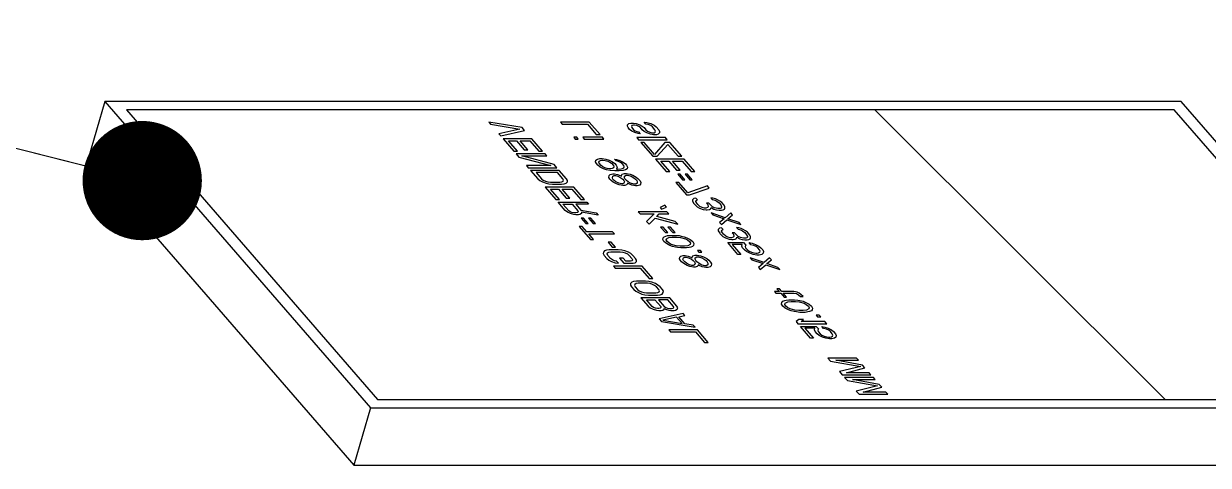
# Model space of a CAD drawing. Header units: millimetres. Extents: x -1 to 407, y -1 to 283.
# Drawn here: x 169.33 to 187.2, y 140.72 to 147.39 of the extents above; entities that cross this region are included whole.
import ezdxf

# ---------------------------------------------------------------- set-up
doc = ezdxf.new("R2010")
doc.units = ezdxf.units.MM
doc.header["$LTSCALE"] = 23.1
doc.layers.get('0').update_dxf_attribs({"linetype": 'CONTINUOUS'})
doc.layers.add('03___PRT_ALL_CURVES', color=7, linetype='CONTINUOUS')
doc.styles.get("Standard").update_dxf_attribs({"font": 'txt', "width": 0.6})
doc.dimstyles.get("Standard").update_dxf_attribs({"dimtxt": 2.5, "dimasz": 1.8, "dimexe": 0.05, "dimexo": 0.0625, "dimtad": 1, "dimzin": 0, "dimdsep": 46, "dimtxsty": 'Standard', "dimcen": 0.09, "dimadec": 0, "dimazin": 0, "dimtol": 1, "dimtp": 0.01, "dimtm": 0.01, "dimtfac": 1, "dimtofl": 0, "dimtmove": 0, "dimatfit": 3, "dimfxl": 1, "dimtolj": 1, "dimtzin": 0, "dimarcsym": 0})

msp = doc.modelspace()

# ---------------------------------------------------------------- linework, layer by layer
at = {"color": 7, "linetype": 'Continuous'}
for p, q in [((170.551, 146.213), (170.301, 145.347)), ((186.789, 146.213), (170.551, 146.213)), ((170.551, 146.213), (174.556, 141.588)), ((190.794, 141.588), (186.789, 146.213)), ((170.301, 145.347), (174.306, 140.722)), ((174.556, 141.588), (174.306, 140.722)), ((174.556, 141.588), (190.794, 141.588)), ((174.306, 140.722), (190.544, 140.722))]:
    msp.add_line(p, q, dxfattribs=at)
at = {"layer": '03___PRT_ALL_CURVES', "color": 4, "linetype": 'Continuous'}
for p, q in [((186.681, 146.088), (170.876, 146.088)), ((170.876, 146.088), (174.665, 141.713)), ((190.47, 141.713), (186.681, 146.088)), ((176.848, 145.817), (176.343, 145.9)), ((176.343, 145.9), (176.37, 145.869)), ((176.37, 145.869), (176.811, 145.796)), ((177.858, 145.9), (177.425, 145.9)), ((177.425, 145.9), (177.452, 145.869)), ((177.452, 145.869), (177.83, 145.869)), ((177.83, 145.869), (177.965, 145.713)), ((178.021, 145.713), (177.858, 145.9)), ((178.437, 145.859), (178.456, 145.879)), ((178.437, 145.838), (178.437, 145.859)), ((178.445, 145.817), (178.437, 145.838)), ((178.456, 145.879), (178.488, 145.885)), ((178.488, 145.885), (178.525, 145.885)), ((178.501, 145.848), (178.496, 145.833)), ((178.496, 145.833), (178.501, 145.817)), ((178.524, 145.853), (178.501, 145.848)), ((178.543, 145.853), (178.524, 145.853)), ((178.525, 145.885), (178.566, 145.879)), ((178.575, 145.848), (178.543, 145.853)), ((178.566, 145.879), (178.621, 145.859)), ((178.607, 145.833), (178.575, 145.848)), ((178.63, 145.817), (178.607, 145.833)), ((178.621, 145.859), (178.658, 145.838)), ((178.658, 145.838), (178.685, 145.817)), ((178.687, 145.9), (178.728, 145.895)), ((178.714, 145.869), (178.687, 145.9)), ((178.746, 145.864), (178.714, 145.869)), ((178.728, 145.895), (178.788, 145.879)), ((178.787, 145.848), (178.746, 145.864)), ((178.814, 145.827), (178.787, 145.848)), ((178.788, 145.879), (178.838, 145.853)), ((178.85, 145.786), (178.814, 145.827)), ((178.838, 145.853), (178.869, 145.827)), ((178.869, 145.827), (178.906, 145.786)), ((176.811, 145.796), (176.496, 145.723)), ((176.496, 145.723), (176.523, 145.692)), ((176.523, 145.692), (176.884, 145.775)), ((176.992, 145.65), (176.559, 145.65)), ((176.559, 145.65), (176.722, 145.463)), ((176.884, 145.775), (176.848, 145.817)), ((177.155, 145.463), (176.992, 145.65)), ((177.67, 145.671), (177.624, 145.671)), ((177.624, 145.671), (177.646, 145.645)), ((177.692, 145.645), (177.67, 145.671)), ((178.057, 145.671), (177.762, 145.671)), ((177.762, 145.671), (177.784, 145.645)), ((177.965, 145.713), (178.021, 145.713)), ((178.079, 145.645), (178.057, 145.671)), ((178.468, 145.791), (178.445, 145.817)), ((178.5, 145.765), (178.468, 145.791)), ((178.545, 145.744), (178.5, 145.765)), ((178.501, 145.817), (178.528, 145.786)), ((178.528, 145.786), (178.551, 145.77)), ((178.596, 145.728), (178.545, 145.744)), ((178.551, 145.77), (178.578, 145.76)), ((179.009, 145.666), (178.576, 145.666)), ((178.576, 145.666), (178.603, 145.635)), ((178.578, 145.76), (178.601, 145.754)), ((178.628, 145.723), (178.596, 145.728)), ((178.601, 145.754), (178.628, 145.723)), ((178.657, 145.786), (178.63, 145.817)), ((178.689, 145.76), (178.657, 145.786)), ((178.685, 145.817), (178.712, 145.786)), ((178.725, 145.739), (178.689, 145.76)), ((178.712, 145.786), (178.739, 145.765)), ((178.78, 145.718), (178.725, 145.739)), ((178.739, 145.765), (178.771, 145.749)), ((178.771, 145.749), (178.808, 145.739)), ((178.826, 145.708), (178.78, 145.718)), ((178.808, 145.739), (178.836, 145.739)), ((178.872, 145.708), (178.826, 145.708)), ((178.836, 145.739), (178.854, 145.749)), ((178.859, 145.765), (178.85, 145.786)), ((178.854, 145.749), (178.859, 145.765)), ((178.9, 145.718), (178.872, 145.708)), ((178.919, 145.739), (178.9, 145.718)), ((178.906, 145.786), (178.919, 145.76)), ((178.919, 145.76), (178.919, 145.739)), ((179.036, 145.635), (179.009, 145.666)), ((176.642, 145.619), (176.761, 145.619)), ((176.777, 145.463), (176.642, 145.619)), ((176.761, 145.619), (176.879, 145.484)), ((176.817, 145.619), (176.964, 145.619)), ((176.934, 145.484), (176.817, 145.619)), ((176.879, 145.484), (176.934, 145.484)), ((176.964, 145.619), (177.099, 145.463)), ((177.646, 145.645), (177.692, 145.645)), ((177.784, 145.645), (178.079, 145.645)), ((178.603, 145.635), (179.036, 145.635)), ((178.686, 145.593), (178.639, 145.593)), ((178.639, 145.593), (178.82, 145.385)), ((178.843, 145.411), (178.686, 145.593)), ((178.999, 145.593), (178.843, 145.411)), ((178.884, 145.385), (179.044, 145.562)), ((179.072, 145.593), (178.999, 145.593)), ((179.044, 145.562), (179.198, 145.385)), ((179.253, 145.385), (179.072, 145.593)), ((176.722, 145.463), (176.777, 145.463)), ((177.191, 145.421), (176.758, 145.421)), ((176.758, 145.421), (176.798, 145.374)), ((176.798, 145.374), (177.28, 145.244)), ((177.33, 145.26), (176.84, 145.39)), ((176.84, 145.39), (177.218, 145.39)), ((177.099, 145.463), (177.155, 145.463)), ((177.218, 145.39), (177.191, 145.421)), ((177.953, 145.301), (177.958, 145.327)), ((177.966, 145.275), (177.953, 145.301)), ((177.958, 145.327), (177.982, 145.343)), ((177.982, 145.343), (178.019, 145.353)), ((178.004, 145.296), (178.009, 145.312)), ((178.008, 145.28), (178.004, 145.296)), ((178.009, 145.312), (178.027, 145.322)), ((178.019, 145.353), (178.055, 145.353)), ((178.027, 145.322), (178.05, 145.327)), ((178.05, 145.327), (178.069, 145.327)), ((178.055, 145.353), (178.111, 145.343)), ((178.069, 145.327), (178.101, 145.322)), ((178.101, 145.322), (178.138, 145.312)), ((178.111, 145.343), (178.161, 145.327)), ((178.138, 145.312), (178.17, 145.296)), ((178.161, 145.327), (178.211, 145.301)), ((178.17, 145.296), (178.192, 145.28)), ((178.211, 145.301), (178.243, 145.275)), ((178.239, 145.343), (178.272, 145.338)), ((178.262, 145.317), (178.239, 145.343)), ((178.299, 145.306), (178.262, 145.317)), ((178.272, 145.338), (178.322, 145.322)), ((178.331, 145.291), (178.299, 145.306)), ((178.322, 145.322), (178.372, 145.296)), ((178.353, 145.275), (178.331, 145.291)), ((178.372, 145.296), (178.404, 145.27)), ((178.82, 145.385), (178.884, 145.385)), ((179.289, 145.343), (178.856, 145.343)), ((178.856, 145.343), (179.018, 145.155)), ((178.938, 145.312), (179.058, 145.312)), ((179.074, 145.155), (178.938, 145.312)), ((179.058, 145.312), (179.175, 145.176)), ((179.113, 145.312), (179.261, 145.312)), ((179.231, 145.176), (179.113, 145.312)), ((179.198, 145.385), (179.253, 145.385)), ((179.261, 145.312), (179.396, 145.155)), ((179.451, 145.155), (179.289, 145.343)), ((177.28, 145.244), (176.911, 145.244)), ((176.911, 145.244), (176.938, 145.213)), ((176.938, 145.213), (177.371, 145.213)), ((177.407, 145.171), (176.974, 145.171)), ((176.974, 145.171), (177.082, 145.046)), ((177.379, 145.14), (177.056, 145.14)), ((177.056, 145.14), (177.138, 145.046)), ((177.371, 145.213), (177.33, 145.26)), ((177.46, 145.046), (177.379, 145.14)), ((177.515, 145.046), (177.407, 145.171)), ((177.989, 145.249), (177.966, 145.275)), ((178.021, 145.223), (177.989, 145.249)), ((178.04, 145.244), (178.008, 145.28)), ((178.071, 145.197), (178.021, 145.223)), ((178.062, 145.228), (178.04, 145.244)), ((178.094, 145.213), (178.062, 145.228)), ((178.121, 145.181), (178.071, 145.197)), ((178.131, 145.202), (178.094, 145.213)), ((178.176, 145.171), (178.121, 145.181)), ((178.163, 145.197), (178.131, 145.202)), ((178.182, 145.197), (178.163, 145.197)), ((178.175, 145.109), (178.212, 145.119)), ((178.245, 145.166), (178.176, 145.171)), ((178.205, 145.202), (178.182, 145.197)), ((178.192, 145.28), (178.224, 145.244)), ((178.223, 145.213), (178.205, 145.202)), ((178.212, 145.119), (178.24, 145.119)), ((178.228, 145.228), (178.223, 145.213)), ((178.224, 145.244), (178.228, 145.228)), ((178.24, 145.119), (178.286, 145.109)), ((178.243, 145.275), (178.265, 145.249)), ((178.31, 145.166), (178.245, 145.166)), ((178.265, 145.249), (178.279, 145.223)), ((178.279, 145.223), (178.269, 145.192)), ((178.269, 145.192), (178.287, 145.192)), ((178.287, 145.192), (178.338, 145.197)), ((178.37, 145.171), (178.31, 145.166)), ((178.338, 145.197), (178.361, 145.202)), ((178.345, 145.093), (178.355, 145.114)), ((178.38, 145.244), (178.353, 145.275)), ((178.355, 145.114), (178.392, 145.124)), ((178.361, 145.202), (178.38, 145.213)), ((178.407, 145.181), (178.37, 145.171)), ((178.385, 145.228), (178.38, 145.244)), ((178.38, 145.213), (178.385, 145.228)), ((178.392, 145.124), (178.42, 145.124)), ((178.404, 145.27), (178.422, 145.249)), ((178.43, 145.197), (178.407, 145.181)), ((178.42, 145.124), (178.475, 145.114)), ((178.422, 145.249), (178.435, 145.223)), ((178.435, 145.223), (178.43, 145.197)), ((178.475, 145.114), (178.516, 145.098)), ((179.018, 145.155), (179.074, 145.155)), ((179.175, 145.176), (179.231, 145.176)), ((179.229, 145.114), (179.193, 145.114)), ((179.193, 145.114), (179.265, 145.03)), ((179.302, 145.03), (179.229, 145.114)), ((179.34, 145.114), (179.303, 145.114)), ((179.303, 145.114), (179.375, 145.03)), ((179.412, 145.03), (179.34, 145.114)), ((179.396, 145.155), (179.451, 145.155)), ((177.082, 145.046), (177.114, 145.02)), ((177.114, 145.02), (177.151, 144.999)), ((177.138, 145.046), (177.165, 145.025)), ((177.151, 144.999), (177.206, 144.978)), ((177.165, 145.025), (177.197, 145.01)), ((177.197, 145.01), (177.234, 144.999)), ((177.206, 144.978), (177.251, 144.968)), ((177.234, 144.999), (177.275, 144.994)), ((177.251, 144.968), (177.302, 144.963)), ((177.275, 144.994), (177.413, 144.994)), ((177.302, 144.963), (177.44, 144.963)), ((177.413, 144.994), (177.445, 144.999)), ((177.44, 144.963), (177.482, 144.968)), ((177.445, 144.999), (177.464, 145.01)), ((177.469, 145.025), (177.46, 145.046)), ((177.464, 145.01), (177.469, 145.025)), ((177.482, 144.968), (177.51, 144.978)), ((177.51, 144.978), (177.528, 144.999)), ((177.529, 145.02), (177.515, 145.046)), ((177.528, 144.999), (177.529, 145.02)), ((178.156, 145.067), (178.161, 145.093)), ((178.169, 145.041), (178.156, 145.067)), ((178.161, 145.093), (178.175, 145.109)), ((178.187, 145.02), (178.169, 145.041)), ((178.219, 144.994), (178.187, 145.02)), ((178.207, 145.062), (178.216, 145.083)), ((178.216, 145.041), (178.207, 145.062)), ((178.216, 145.083), (178.235, 145.093)), ((178.234, 145.02), (178.216, 145.041)), ((178.269, 144.968), (178.219, 144.994)), ((178.261, 144.999), (178.234, 145.02)), ((178.235, 145.093), (178.253, 145.093)), ((178.253, 145.093), (178.29, 145.083)), ((178.306, 144.978), (178.261, 144.999)), ((178.311, 144.952), (178.269, 144.968)), ((178.286, 145.109), (178.327, 145.093)), ((178.29, 145.083), (178.336, 145.062)), ((178.343, 144.968), (178.306, 144.978)), ((178.366, 144.942), (178.311, 144.952)), ((178.327, 145.093), (178.345, 145.083)), ((178.336, 145.062), (178.363, 145.041)), ((178.362, 144.968), (178.343, 144.968)), ((178.345, 145.083), (178.345, 145.093)), ((178.38, 144.978), (178.362, 144.968)), ((178.363, 145.041), (178.381, 145.02)), ((178.393, 144.942), (178.366, 144.942)), ((178.39, 144.999), (178.38, 144.978)), ((178.381, 145.02), (178.39, 144.999)), ((178.391, 145.083), (178.415, 145.098)), ((178.391, 145.062), (178.391, 145.083)), ((178.4, 145.041), (178.391, 145.062)), ((178.421, 144.952), (178.393, 144.942)), ((178.418, 145.02), (178.4, 145.041)), ((178.415, 145.098), (178.442, 145.098)), ((178.445, 144.999), (178.418, 145.02)), ((178.435, 144.968), (178.421, 144.952)), ((178.435, 144.978), (178.435, 144.968)), ((178.454, 144.968), (178.435, 144.978)), ((178.442, 145.098), (178.493, 145.083)), ((178.482, 144.978), (178.445, 144.999)), ((178.499, 144.947), (178.454, 144.968)), ((178.532, 144.963), (178.482, 144.978)), ((178.493, 145.083), (178.529, 145.062)), ((178.554, 144.937), (178.499, 144.947)), ((178.516, 145.098), (178.566, 145.072)), ((178.529, 145.062), (178.556, 145.041)), ((178.56, 144.963), (178.532, 144.963)), ((178.582, 144.937), (178.554, 144.937)), ((178.556, 145.041), (178.574, 145.02)), ((178.583, 144.978), (178.56, 144.963)), ((178.566, 145.072), (178.598, 145.046)), ((178.574, 145.02), (178.583, 144.999)), ((178.619, 144.947), (178.582, 144.937)), ((178.583, 144.999), (178.583, 144.978)), ((178.598, 145.046), (178.625, 145.015)), ((178.633, 144.963), (178.619, 144.947)), ((178.625, 145.015), (178.638, 144.989)), ((178.638, 144.989), (178.633, 144.963)), ((179.209, 144.989), (179.163, 144.989)), ((179.163, 144.989), (179.325, 144.801)), ((179.344, 144.833), (179.209, 144.989)), ((179.265, 145.03), (179.302, 145.03)), ((179.641, 144.937), (179.344, 144.833)), ((179.375, 145.03), (179.412, 145.03)), ((179.668, 144.905), (179.641, 144.937)), ((177.624, 144.921), (177.191, 144.921)), ((177.191, 144.921), (177.353, 144.734)), ((177.273, 144.89), (177.393, 144.89)), ((177.408, 144.734), (177.273, 144.89)), ((177.393, 144.89), (177.51, 144.754)), ((177.448, 144.89), (177.595, 144.89)), ((177.565, 144.754), (177.448, 144.89)), ((177.51, 144.754), (177.565, 144.754)), ((177.595, 144.89), (177.731, 144.734)), ((177.786, 144.734), (177.624, 144.921)), ((179.325, 144.801), (179.371, 144.801)), ((179.371, 144.801), (179.668, 144.905)), ((179.467, 144.754), (179.435, 144.749)), ((179.49, 144.728), (179.467, 144.754)), ((179.725, 144.754), (179.693, 144.76)), ((179.693, 144.76), (179.715, 144.734)), ((179.762, 144.744), (179.725, 144.754)), ((177.353, 144.734), (177.408, 144.734)), ((177.389, 144.692), (177.822, 144.692)), ((177.497, 144.567), (177.389, 144.692)), ((177.462, 144.661), (177.6, 144.661)), ((177.548, 144.562), (177.462, 144.661)), ((177.6, 144.661), (177.686, 144.562)), ((177.849, 144.661), (177.656, 144.661)), ((177.656, 144.661), (177.732, 144.572)), ((177.731, 144.734), (177.786, 144.734)), ((177.822, 144.692), (177.849, 144.661)), ((179.001, 144.645), (178.926, 144.614)), ((178.926, 144.614), (178.949, 144.588)), ((178.949, 144.588), (179.023, 144.619)), ((179.023, 144.619), (179.001, 144.645)), ((179.416, 144.728), (179.415, 144.708)), ((179.415, 144.708), (179.438, 144.671)), ((179.435, 144.749), (179.416, 144.728)), ((179.438, 144.671), (179.447, 144.661)), ((179.447, 144.661), (179.488, 144.624)), ((179.466, 144.702), (179.471, 144.718)), ((179.479, 144.676), (179.466, 144.702)), ((179.471, 144.718), (179.49, 144.728)), ((179.497, 144.655), (179.479, 144.676)), ((179.488, 144.624), (179.524, 144.603)), ((179.529, 144.629), (179.497, 144.655)), ((179.524, 144.603), (179.579, 144.583)), ((179.561, 144.614), (179.529, 144.629)), ((179.598, 144.603), (179.561, 144.614)), ((179.579, 144.583), (179.62, 144.577)), ((179.616, 144.603), (179.598, 144.603)), ((179.644, 144.614), (179.616, 144.603)), ((179.62, 144.577), (179.639, 144.577)), ((179.664, 144.676), (179.627, 144.676)), ((179.627, 144.676), (179.645, 144.655)), ((179.639, 144.577), (179.671, 144.583)), ((179.653, 144.624), (179.644, 144.614)), ((179.645, 144.655), (179.653, 144.624)), ((179.682, 144.655), (179.664, 144.676)), ((179.671, 144.583), (179.69, 144.593)), ((179.718, 144.624), (179.682, 144.655)), ((179.69, 144.593), (179.699, 144.614)), ((179.699, 144.614), (179.74, 144.588)), ((179.715, 144.734), (179.738, 144.728)), ((179.75, 144.609), (179.718, 144.624)), ((179.738, 144.728), (179.766, 144.718)), ((179.74, 144.588), (179.777, 144.577)), ((179.796, 144.598), (179.75, 144.609)), ((179.794, 144.728), (179.762, 144.744)), ((179.766, 144.718), (179.784, 144.708)), ((179.777, 144.577), (179.818, 144.572)), ((179.784, 144.708), (179.816, 144.681)), ((179.83, 144.708), (179.794, 144.728)), ((179.833, 144.598), (179.796, 144.598)), ((179.816, 144.681), (179.843, 144.65)), ((179.857, 144.687), (179.83, 144.708)), ((179.847, 144.603), (179.833, 144.598)), ((179.843, 144.65), (179.856, 144.624)), ((179.856, 144.614), (179.847, 144.603)), ((179.855, 144.572), (179.878, 144.577)), ((179.856, 144.624), (179.856, 144.614)), ((179.893, 144.645), (179.857, 144.687)), ((179.878, 144.577), (179.897, 144.588)), ((179.902, 144.624), (179.893, 144.645)), ((179.897, 144.588), (179.902, 144.603)), ((179.902, 144.603), (179.902, 144.624)), ((177.529, 144.541), (177.497, 144.567)), ((177.575, 144.52), (177.529, 144.541)), ((177.571, 144.546), (177.548, 144.562)), ((177.598, 144.536), (177.571, 144.546)), ((177.625, 144.504), (177.575, 144.52)), ((177.63, 144.53), (177.598, 144.536)), ((177.657, 144.499), (177.625, 144.504)), ((177.658, 144.53), (177.63, 144.53)), ((177.694, 144.499), (177.657, 144.499)), ((177.681, 144.536), (177.658, 144.53)), ((177.69, 144.546), (177.681, 144.536)), ((177.686, 144.562), (177.69, 144.546)), ((177.717, 144.504), (177.694, 144.499)), ((177.741, 144.52), (177.717, 144.504)), ((177.732, 144.572), (177.962, 144.53)), ((177.772, 144.452), (177.735, 144.452)), ((177.735, 144.452), (177.807, 144.369)), ((177.994, 144.494), (177.741, 144.541)), ((177.741, 144.541), (177.741, 144.52)), ((177.844, 144.369), (177.772, 144.452)), ((177.882, 144.452), (177.845, 144.452)), ((177.845, 144.452), (177.918, 144.369)), ((177.954, 144.369), (177.882, 144.452)), ((177.962, 144.53), (177.994, 144.494)), ((179.031, 144.546), (178.598, 144.546)), ((178.598, 144.546), (178.625, 144.515)), ((178.625, 144.515), (178.837, 144.515)), ((178.837, 144.515), (178.724, 144.4)), ((178.724, 144.4), (178.76, 144.359)), ((178.76, 144.359), (178.854, 144.452)), ((178.854, 144.452), (179.193, 144.359)), ((178.878, 144.478), (178.911, 144.515)), ((179.157, 144.4), (178.878, 144.478)), ((178.911, 144.515), (179.058, 144.515)), ((179.058, 144.515), (179.031, 144.546)), ((179.193, 144.359), (179.157, 144.4)), ((179.698, 144.53), (179.725, 144.499)), ((179.908, 144.458), (179.698, 144.53)), ((179.725, 144.499), (179.894, 144.442)), ((179.818, 144.572), (179.855, 144.572)), ((179.894, 144.442), (179.824, 144.385)), ((179.851, 144.353), (179.935, 144.426)), ((179.993, 144.53), (179.908, 144.458)), ((179.935, 144.426), (180.146, 144.353)), ((179.95, 144.442), (180.02, 144.499)), ((180.119, 144.385), (179.95, 144.442)), ((180.02, 144.499), (179.993, 144.53)), ((177.751, 144.327), (177.705, 144.327)), ((177.705, 144.327), (177.876, 144.129)), ((177.823, 144.244), (177.751, 144.327)), ((177.807, 144.369), (177.844, 144.369)), ((178.21, 144.244), (177.823, 144.244)), ((177.918, 144.369), (177.954, 144.369)), ((178.237, 144.213), (178.21, 144.244)), ((178.971, 144.317), (178.935, 144.317)), ((178.935, 144.317), (179.007, 144.234)), ((179.044, 144.234), (178.971, 144.317)), ((179.007, 144.234), (179.044, 144.234)), ((179.082, 144.317), (179.045, 144.317)), ((179.045, 144.317), (179.117, 144.234)), ((179.154, 144.234), (179.082, 144.317)), ((179.117, 144.234), (179.154, 144.234)), ((179.804, 144.28), (179.803, 144.26)), ((179.803, 144.26), (179.826, 144.223)), ((179.823, 144.301), (179.804, 144.28)), ((179.855, 144.306), (179.823, 144.301)), ((179.824, 144.385), (179.851, 144.353)), ((179.826, 144.223), (179.835, 144.213)), ((179.854, 144.254), (179.859, 144.27)), ((179.867, 144.228), (179.854, 144.254)), ((179.877, 144.28), (179.855, 144.306)), ((179.859, 144.27), (179.877, 144.28)), ((179.885, 144.208), (179.867, 144.228)), ((180.052, 144.228), (180.015, 144.228)), ((180.015, 144.228), (180.033, 144.208)), ((180.07, 144.208), (180.052, 144.228)), ((180.113, 144.306), (180.081, 144.312)), ((180.081, 144.312), (180.103, 144.286)), ((180.103, 144.286), (180.126, 144.28)), ((180.15, 144.296), (180.113, 144.306)), ((180.146, 144.353), (180.119, 144.385)), ((180.126, 144.28), (180.154, 144.27)), ((180.181, 144.28), (180.15, 144.296)), ((180.154, 144.27), (180.172, 144.26)), ((180.172, 144.26), (180.204, 144.234)), ((180.218, 144.26), (180.181, 144.28)), ((180.204, 144.234), (180.231, 144.202)), ((180.245, 144.239), (180.218, 144.26)), ((180.281, 144.197), (180.245, 144.239)), ((177.85, 144.213), (178.237, 144.213)), ((177.922, 144.129), (177.85, 144.213)), ((177.876, 144.129), (177.922, 144.129)), ((178.189, 144.088), (178.143, 144.088)), ((178.143, 144.088), (178.206, 144.015)), ((178.252, 144.015), (178.189, 144.088)), ((178.968, 144.129), (178.973, 144.155)), ((178.986, 144.098), (178.968, 144.129)), ((178.973, 144.155), (178.987, 144.171)), ((179.022, 144.067), (178.986, 144.098)), ((178.987, 144.171), (179.015, 144.181)), ((179.015, 144.181), (179.038, 144.187)), ((179.019, 144.124), (179.023, 144.14)), ((179.032, 144.098), (179.019, 144.124)), ((179.072, 144.041), (179.022, 144.067)), ((179.023, 144.14), (179.061, 144.161)), ((179.064, 144.072), (179.032, 144.098)), ((179.038, 144.187), (179.08, 144.192)), ((179.061, 144.161), (179.111, 144.166)), ((179.096, 144.056), (179.064, 144.072)), ((179.113, 144.025), (179.072, 144.041)), ((179.08, 144.192), (179.163, 144.192)), ((179.169, 144.036), (179.096, 144.056)), ((179.111, 144.166), (179.176, 144.166)), ((179.163, 144.192), (179.213, 144.187)), ((179.176, 144.166), (179.236, 144.161)), ((179.213, 144.187), (179.245, 144.181)), ((179.236, 144.161), (179.309, 144.14)), ((179.245, 144.181), (179.291, 144.171)), ((179.291, 144.171), (179.332, 144.155)), ((179.309, 144.14), (179.341, 144.124)), ((179.332, 144.155), (179.383, 144.129)), ((179.341, 144.124), (179.373, 144.098)), ((179.381, 144.056), (179.344, 144.036)), ((179.373, 144.098), (179.386, 144.072)), ((179.386, 144.072), (179.381, 144.056)), ((179.383, 144.129), (179.419, 144.098)), ((179.432, 144.041), (179.418, 144.025)), ((179.419, 144.098), (179.437, 144.067)), ((179.437, 144.067), (179.432, 144.041)), ((179.835, 144.213), (179.876, 144.176)), ((179.876, 144.176), (179.912, 144.155)), ((179.917, 144.181), (179.885, 144.208)), ((179.912, 144.155), (179.967, 144.135)), ((179.949, 144.166), (179.917, 144.181)), ((179.948, 144.083), (180.187, 144.083)), ((180.101, 143.905), (179.948, 144.083)), ((179.986, 144.155), (179.949, 144.166)), ((179.967, 144.135), (180.008, 144.129)), ((180.004, 144.155), (179.986, 144.155)), ((180.032, 144.166), (180.004, 144.155)), ((180.008, 144.129), (180.027, 144.129)), ((180.164, 144.056), (180.016, 144.056)), ((180.016, 144.056), (180.147, 143.905)), ((180.027, 144.129), (180.059, 144.135)), ((180.041, 144.176), (180.032, 144.166)), ((180.033, 144.208), (180.041, 144.176)), ((180.059, 144.135), (180.078, 144.145)), ((180.106, 144.176), (180.07, 144.208)), ((180.078, 144.145), (180.087, 144.166)), ((180.087, 144.166), (180.128, 144.14)), ((180.138, 144.161), (180.106, 144.176)), ((180.128, 144.14), (180.165, 144.129)), ((180.184, 144.15), (180.138, 144.161)), ((180.158, 144.03), (180.164, 144.056)), ((180.165, 144.129), (180.206, 144.124)), ((180.221, 144.15), (180.184, 144.15)), ((180.187, 144.083), (180.219, 144.046)), ((180.206, 144.124), (180.243, 144.124)), ((180.219, 144.046), (180.209, 144.025)), ((180.234, 144.155), (180.221, 144.15)), ((180.231, 144.202), (180.244, 144.176)), ((180.244, 144.166), (180.234, 144.155)), ((180.243, 144.124), (180.266, 144.129)), ((180.244, 144.176), (180.244, 144.166)), ((180.266, 144.129), (180.285, 144.14)), ((180.27, 144.083), (180.316, 144.072)), ((180.297, 144.051), (180.27, 144.083)), ((180.29, 144.176), (180.281, 144.197)), ((180.285, 144.14), (180.29, 144.155)), ((180.29, 144.155), (180.29, 144.176)), ((180.343, 144.041), (180.297, 144.051)), ((180.316, 144.072), (180.366, 144.056)), ((180.375, 144.025), (180.343, 144.041)), ((180.366, 144.056), (180.416, 144.03)), ((178.071, 143.937), (178.07, 143.916)), ((178.07, 143.916), (178.084, 143.89)), ((178.09, 143.958), (178.071, 143.937)), ((178.084, 143.89), (178.124, 143.843)), ((178.117, 143.968), (178.09, 143.958)), ((178.159, 143.973), (178.117, 143.968)), ((178.13, 143.911), (178.135, 143.926)), ((178.139, 143.89), (178.13, 143.911)), ((178.135, 143.926), (178.154, 143.937)), ((178.18, 143.843), (178.139, 143.89)), ((178.154, 143.937), (178.186, 143.942)), ((178.297, 143.973), (178.159, 143.973)), ((178.186, 143.942), (178.324, 143.942)), ((178.206, 144.015), (178.252, 144.015)), ((178.348, 143.968), (178.297, 143.973)), ((178.324, 143.942), (178.366, 143.937)), ((178.394, 143.958), (178.348, 143.968)), ((178.366, 143.937), (178.402, 143.926)), ((178.449, 143.937), (178.394, 143.958)), ((178.402, 143.926), (178.434, 143.911)), ((178.434, 143.911), (178.461, 143.89)), ((178.485, 143.916), (178.449, 143.937)), ((178.461, 143.89), (178.502, 143.843)), ((178.517, 143.89), (178.485, 143.916)), ((178.557, 143.843), (178.517, 143.89)), ((179.159, 144.015), (179.113, 144.025)), ((179.192, 144.01), (179.159, 144.015)), ((179.229, 144.03), (179.169, 144.036)), ((179.242, 144.004), (179.192, 144.01)), ((179.221, 143.838), (179.226, 143.864)), ((179.226, 143.864), (179.24, 143.879)), ((179.293, 144.03), (179.229, 144.03)), ((179.24, 143.879), (179.277, 143.89)), ((179.325, 144.004), (179.242, 144.004)), ((179.277, 143.89), (179.304, 143.89)), ((179.281, 143.853), (179.299, 143.864)), ((179.344, 144.036), (179.293, 144.03)), ((179.299, 143.864), (179.318, 143.864)), ((179.304, 143.89), (179.35, 143.879)), ((179.318, 143.864), (179.354, 143.853)), ((179.367, 144.01), (179.325, 144.004)), ((179.35, 143.879), (179.392, 143.864)), ((179.39, 144.015), (179.367, 144.01)), ((179.418, 144.025), (179.39, 144.015)), ((179.392, 143.864), (179.41, 143.853)), ((179.41, 143.864), (179.42, 143.885)), ((179.41, 143.853), (179.41, 143.864)), ((179.42, 143.885), (179.457, 143.895)), ((179.456, 143.853), (179.479, 143.869)), ((179.457, 143.895), (179.484, 143.895)), ((179.479, 143.869), (179.507, 143.869)), ((179.484, 143.895), (179.539, 143.885)), ((179.536, 143.963), (179.49, 143.963)), ((179.49, 143.963), (179.513, 143.937)), ((179.507, 143.869), (179.557, 143.853)), ((179.513, 143.937), (179.559, 143.937)), ((179.559, 143.937), (179.536, 143.963)), ((179.539, 143.885), (179.58, 143.869)), ((179.58, 143.869), (179.631, 143.843)), ((180.147, 143.905), (180.101, 143.905)), ((180.172, 144.004), (180.158, 144.03)), ((180.199, 143.973), (180.172, 144.004)), ((180.231, 143.947), (180.199, 143.973)), ((180.209, 144.025), (180.218, 144.004)), ((180.218, 144.004), (180.245, 143.973)), ((180.281, 143.921), (180.231, 143.947)), ((180.245, 143.973), (180.272, 143.952)), ((180.272, 143.952), (180.304, 143.937)), ((180.331, 143.905), (180.281, 143.921)), ((180.304, 143.937), (180.341, 143.926)), ((180.386, 143.895), (180.331, 143.905)), ((180.341, 143.926), (180.373, 143.921)), ((180.373, 143.921), (180.391, 143.921)), ((180.402, 144.004), (180.375, 144.025)), ((180.423, 143.895), (180.386, 143.895)), ((180.391, 143.921), (180.414, 143.926)), ((180.429, 143.973), (180.402, 144.004)), ((180.414, 143.926), (180.433, 143.937)), ((180.416, 144.03), (180.448, 144.004)), ((180.46, 143.905), (180.423, 143.895)), ((180.438, 143.952), (180.429, 143.973)), ((180.433, 143.937), (180.438, 143.952)), ((180.448, 144.004), (180.475, 143.973)), ((180.483, 143.921), (180.46, 143.905)), ((180.475, 143.973), (180.489, 143.947)), ((180.489, 143.947), (180.483, 143.921)), ((178.124, 143.843), (178.156, 143.817)), ((178.156, 143.817), (178.193, 143.796)), ((178.207, 143.822), (178.18, 143.843)), ((178.193, 143.796), (178.247, 143.775)), ((178.239, 143.806), (178.207, 143.822)), ((178.657, 143.728), (178.224, 143.728)), ((178.224, 143.728), (178.251, 143.697)), ((178.271, 143.801), (178.239, 143.806)), ((178.247, 143.775), (178.298, 143.77)), ((178.251, 143.697), (178.628, 143.697)), ((178.298, 143.77), (178.271, 143.801)), ((178.369, 143.848), (178.313, 143.848)), ((178.313, 143.848), (178.381, 143.77)), ((178.409, 143.801), (178.369, 143.848)), ((178.381, 143.77), (178.519, 143.77)), ((178.483, 143.801), (178.409, 143.801)), ((178.506, 143.806), (178.483, 143.801)), ((178.502, 143.843), (178.511, 143.822)), ((178.511, 143.822), (178.506, 143.806)), ((178.519, 143.77), (178.551, 143.775)), ((178.551, 143.775), (178.57, 143.796)), ((178.571, 143.817), (178.557, 143.843)), ((178.57, 143.796), (178.571, 143.817)), ((178.628, 143.697), (178.764, 143.541)), ((178.819, 143.541), (178.657, 143.728)), ((179.234, 143.812), (179.221, 143.838)), ((179.252, 143.791), (179.234, 143.812)), ((179.284, 143.765), (179.252, 143.791)), ((179.271, 143.833), (179.281, 143.853)), ((179.28, 143.812), (179.271, 143.833)), ((179.298, 143.791), (179.28, 143.812)), ((179.334, 143.739), (179.284, 143.765)), ((179.325, 143.77), (179.298, 143.791)), ((179.371, 143.749), (179.325, 143.77)), ((179.375, 143.723), (179.334, 143.739)), ((179.354, 143.853), (179.4, 143.833)), ((179.408, 143.739), (179.371, 143.749)), ((179.43, 143.713), (179.375, 143.723)), ((179.4, 143.833), (179.427, 143.812)), ((179.426, 143.739), (179.408, 143.739)), ((179.445, 143.749), (179.426, 143.739)), ((179.427, 143.812), (179.445, 143.791)), ((179.458, 143.713), (179.43, 143.713)), ((179.445, 143.791), (179.454, 143.77)), ((179.454, 143.77), (179.445, 143.749)), ((179.455, 143.833), (179.456, 143.853)), ((179.464, 143.812), (179.455, 143.833)), ((179.486, 143.723), (179.458, 143.713)), ((179.482, 143.791), (179.464, 143.812)), ((179.51, 143.77), (179.482, 143.791)), ((179.5, 143.739), (179.486, 143.723)), ((179.5, 143.749), (179.5, 143.739)), ((179.518, 143.739), (179.5, 143.749)), ((179.546, 143.749), (179.51, 143.77)), ((179.564, 143.718), (179.518, 143.739)), ((179.596, 143.734), (179.546, 143.749)), ((179.557, 143.853), (179.594, 143.833)), ((179.619, 143.708), (179.564, 143.718)), ((179.594, 143.833), (179.621, 143.812)), ((179.624, 143.734), (179.596, 143.734)), ((179.647, 143.708), (179.619, 143.708)), ((179.621, 143.812), (179.639, 143.791)), ((179.647, 143.749), (179.624, 143.734)), ((179.631, 143.843), (179.662, 143.817)), ((179.639, 143.791), (179.648, 143.77)), ((179.648, 143.77), (179.647, 143.749)), ((179.684, 143.718), (179.647, 143.708)), ((179.662, 143.817), (179.689, 143.786)), ((179.698, 143.734), (179.684, 143.718)), ((179.689, 143.786), (179.703, 143.76)), ((179.703, 143.76), (179.698, 143.734)), ((180.284, 143.853), (180.311, 143.822)), ((180.495, 143.78), (180.284, 143.853)), ((180.311, 143.822), (180.481, 143.765)), ((180.481, 143.765), (180.41, 143.708)), ((180.41, 143.708), (180.438, 143.676)), ((180.438, 143.676), (180.522, 143.749)), ((180.579, 143.853), (180.495, 143.78)), ((180.522, 143.749), (180.732, 143.676)), ((180.536, 143.765), (180.606, 143.822)), ((180.705, 143.708), (180.536, 143.765)), ((180.606, 143.822), (180.579, 143.853)), ((180.732, 143.676), (180.705, 143.708)), ((178.764, 143.541), (178.819, 143.541)), ((178.5, 143.484), (178.481, 143.463)), ((178.481, 143.463), (178.481, 143.442)), ((178.481, 143.442), (178.494, 143.416)), ((178.494, 143.416), (178.53, 143.374)), ((178.528, 143.494), (178.5, 143.484)), ((178.569, 143.499), (178.528, 143.494)), ((178.53, 143.374), (178.562, 143.348)), ((178.546, 143.452), (178.541, 143.437)), ((178.541, 143.437), (178.549, 143.416)), ((178.564, 143.463), (178.546, 143.452)), ((178.549, 143.416), (178.586, 143.374)), ((178.562, 143.348), (178.599, 143.327)), ((178.597, 143.468), (178.564, 143.463)), ((178.708, 143.499), (178.569, 143.499)), ((178.586, 143.374), (178.613, 143.353)), ((178.735, 143.468), (178.597, 143.468)), ((178.599, 143.327), (178.653, 143.306)), ((178.613, 143.353), (178.645, 143.338)), ((178.645, 143.338), (178.681, 143.327)), ((178.681, 143.327), (178.723, 143.322)), ((178.758, 143.494), (178.708, 143.499)), ((178.723, 143.322), (178.861, 143.322)), ((178.776, 143.463), (178.735, 143.468)), ((178.804, 143.484), (178.758, 143.494)), ((178.813, 143.452), (178.776, 143.463)), ((178.859, 143.463), (178.804, 143.484)), ((178.845, 143.437), (178.813, 143.452)), ((178.872, 143.416), (178.845, 143.437)), ((178.895, 143.442), (178.859, 143.463)), ((178.861, 143.322), (178.893, 143.327)), ((178.908, 143.374), (178.872, 143.416)), ((178.893, 143.327), (178.912, 143.338)), ((178.927, 143.416), (178.895, 143.442)), ((178.917, 143.353), (178.908, 143.374)), ((178.912, 143.338), (178.917, 143.353)), ((178.963, 143.374), (178.927, 143.416)), ((178.957, 143.306), (178.976, 143.327)), ((178.977, 143.348), (178.963, 143.374)), ((178.976, 143.327), (178.977, 143.348)), ((180.726, 143.343), (180.652, 143.343)), ((180.652, 143.343), (180.675, 143.317)), ((180.727, 143.385), (180.69, 143.385)), ((180.69, 143.385), (180.726, 143.343)), ((180.763, 143.343), (180.727, 143.385)), ((180.947, 143.343), (180.763, 143.343)), ((180.993, 143.333), (180.947, 143.343)), ((181.025, 143.317), (180.993, 143.333)), ((179.072, 143.249), (178.639, 143.249)), ((178.639, 143.249), (178.747, 143.124)), ((178.653, 143.306), (178.699, 143.296)), ((178.699, 143.296), (178.75, 143.291)), ((178.721, 143.218), (178.85, 143.218)), ((178.807, 143.119), (178.721, 143.218)), ((178.75, 143.291), (178.888, 143.291)), ((178.85, 143.218), (178.936, 143.119)), ((178.888, 143.291), (178.93, 143.296)), ((179.043, 143.218), (178.905, 143.218)), ((178.905, 143.218), (178.991, 143.119)), ((178.93, 143.296), (178.957, 143.306)), ((179.129, 143.119), (179.043, 143.218)), ((179.18, 143.124), (179.072, 143.249)), ((180.675, 143.317), (180.749, 143.317)), ((180.749, 143.317), (180.798, 143.26)), ((180.76, 143.155), (180.765, 143.181)), ((180.777, 143.124), (180.76, 143.155)), ((180.765, 143.181), (180.779, 143.197)), ((180.779, 143.197), (180.807, 143.208)), ((180.786, 143.317), (180.951, 143.317)), ((180.835, 143.26), (180.786, 143.317)), ((180.798, 143.26), (180.835, 143.26)), ((180.807, 143.208), (180.83, 143.213)), ((180.81, 143.15), (180.815, 143.166)), ((180.824, 143.124), (180.81, 143.15)), ((180.815, 143.166), (180.852, 143.187)), ((180.83, 143.213), (180.871, 143.218)), ((180.852, 143.187), (180.903, 143.192)), ((180.871, 143.218), (180.954, 143.218)), ((180.903, 143.192), (180.968, 143.192)), ((180.951, 143.317), (180.984, 143.312)), ((180.954, 143.218), (181.005, 143.213)), ((180.968, 143.192), (181.027, 143.187)), ((180.984, 143.312), (181.016, 143.296)), ((181.005, 143.213), (181.037, 143.208)), ((181.016, 143.296), (181.047, 143.27)), ((181.048, 143.301), (181.025, 143.317)), ((181.027, 143.187), (181.101, 143.166)), ((181.037, 143.208), (181.083, 143.197)), ((181.047, 143.27), (181.084, 143.27)), ((181.084, 143.27), (181.048, 143.301)), ((181.083, 143.197), (181.124, 143.181)), ((181.101, 143.166), (181.133, 143.15)), ((181.124, 143.181), (181.174, 143.155)), ((181.133, 143.15), (181.164, 143.124)), ((181.174, 143.155), (181.21, 143.124)), ((178.747, 143.124), (178.779, 143.098)), ((178.779, 143.098), (178.824, 143.077)), ((178.829, 143.103), (178.807, 143.119)), ((178.824, 143.077), (178.875, 143.062)), ((178.857, 143.093), (178.829, 143.103)), ((178.889, 143.088), (178.857, 143.093)), ((178.875, 143.062), (178.907, 143.056)), ((178.907, 143.088), (178.889, 143.088)), ((178.93, 143.093), (178.907, 143.088)), ((178.907, 143.056), (178.944, 143.056)), ((179.275, 143.015), (178.914, 142.931)), ((178.94, 143.103), (178.93, 143.093)), ((178.936, 143.119), (178.94, 143.103)), ((178.944, 143.056), (178.967, 143.062)), ((178.967, 143.062), (178.99, 143.077)), ((178.99, 143.077), (178.99, 143.088)), ((178.99, 143.088), (179.008, 143.077)), ((178.991, 143.119), (179.014, 143.103)), ((179.008, 143.077), (179.059, 143.062)), ((179.014, 143.103), (179.041, 143.093)), ((179.041, 143.093), (179.073, 143.088)), ((179.059, 143.062), (179.091, 143.056)), ((179.073, 143.088), (179.101, 143.088)), ((179.091, 143.056), (179.137, 143.056)), ((179.101, 143.088), (179.124, 143.093)), ((179.124, 143.093), (179.133, 143.103)), ((179.133, 143.103), (179.129, 143.119)), ((179.137, 143.056), (179.16, 143.062)), ((179.16, 143.062), (179.184, 143.077)), ((179.193, 143.098), (179.18, 143.124)), ((179.184, 143.077), (179.193, 143.098)), ((179.209, 142.963), (179.302, 142.984)), ((179.302, 142.984), (179.275, 143.015)), ((180.814, 143.093), (180.777, 143.124)), ((180.864, 143.067), (180.814, 143.093)), ((180.855, 143.098), (180.824, 143.124)), ((180.887, 143.083), (180.855, 143.098)), ((180.905, 143.051), (180.864, 143.067)), ((180.961, 143.062), (180.887, 143.083)), ((180.951, 143.041), (180.905, 143.051)), ((180.983, 143.036), (180.951, 143.041)), ((181.02, 143.056), (180.961, 143.062)), ((181.034, 143.03), (180.983, 143.036)), ((181.085, 143.056), (181.02, 143.056)), ((181.117, 143.03), (181.034, 143.03)), ((181.136, 143.062), (181.085, 143.056)), ((181.158, 143.036), (181.117, 143.03)), ((181.173, 143.083), (181.136, 143.062)), ((181.181, 143.041), (181.158, 143.036)), ((181.164, 143.124), (181.178, 143.098)), ((181.178, 143.098), (181.173, 143.083)), ((181.209, 143.051), (181.181, 143.041)), ((181.223, 143.067), (181.209, 143.051)), ((181.21, 143.124), (181.228, 143.093)), ((181.228, 143.093), (181.223, 143.067)), ((181.328, 142.989), (181.282, 142.989)), ((181.282, 142.989), (181.304, 142.963)), ((181.35, 142.963), (181.328, 142.989)), ((178.914, 142.931), (178.95, 142.89)), ((178.95, 142.89), (179.455, 142.806)), ((179.177, 142.958), (178.969, 142.911)), ((178.969, 142.911), (179.258, 142.864)), ((179.258, 142.864), (179.177, 142.958)), ((179.299, 142.859), (179.209, 142.963)), ((179.428, 142.838), (179.299, 142.859)), ((179.455, 142.806), (179.428, 142.838)), ((181.018, 142.921), (180.98, 142.89)), ((180.98, 142.89), (181.007, 142.859)), ((181.007, 142.859), (181.441, 142.859)), ((181.092, 142.921), (181.018, 142.921)), ((181.044, 142.817), (181.283, 142.817)), ((181.197, 142.64), (181.044, 142.817)), ((181.054, 142.89), (181.092, 142.921)), ((181.413, 142.89), (181.054, 142.89)), ((181.26, 142.791), (181.112, 142.791)), ((181.112, 142.791), (181.243, 142.64)), ((181.255, 142.765), (181.26, 142.791)), ((181.283, 142.817), (181.315, 142.78)), ((181.304, 142.963), (181.35, 142.963)), ((181.366, 142.817), (181.412, 142.806)), ((181.393, 142.786), (181.366, 142.817)), ((181.412, 142.806), (181.462, 142.791)), ((181.441, 142.859), (181.413, 142.89)), ((181.462, 142.791), (181.512, 142.765)), ((179.491, 142.765), (179.058, 142.765)), ((179.058, 142.765), (179.085, 142.734)), ((179.085, 142.734), (179.463, 142.734)), ((179.463, 142.734), (179.598, 142.577)), ((179.653, 142.577), (179.491, 142.765)), ((181.243, 142.64), (181.197, 142.64)), ((181.268, 142.739), (181.255, 142.765)), ((181.295, 142.708), (181.268, 142.739)), ((181.327, 142.681), (181.295, 142.708)), ((181.315, 142.78), (181.305, 142.76)), ((181.305, 142.76), (181.314, 142.739)), ((181.314, 142.739), (181.341, 142.708)), ((181.377, 142.655), (181.327, 142.681)), ((181.341, 142.708), (181.368, 142.687)), ((181.368, 142.687), (181.4, 142.671)), ((181.427, 142.64), (181.377, 142.655)), ((181.439, 142.775), (181.393, 142.786)), ((181.4, 142.671), (181.437, 142.661)), ((181.482, 142.629), (181.427, 142.64)), ((181.437, 142.661), (181.469, 142.655)), ((181.471, 142.76), (181.439, 142.775)), ((181.469, 142.655), (181.487, 142.655)), ((181.498, 142.739), (181.471, 142.76)), ((181.519, 142.629), (181.482, 142.629)), ((181.487, 142.655), (181.511, 142.661)), ((181.525, 142.708), (181.498, 142.739)), ((181.511, 142.661), (181.529, 142.671)), ((181.512, 142.765), (181.544, 142.739)), ((181.556, 142.64), (181.519, 142.629)), ((181.534, 142.687), (181.525, 142.708)), ((181.529, 142.671), (181.534, 142.687)), ((181.544, 142.739), (181.571, 142.708)), ((181.58, 142.655), (181.556, 142.64)), ((181.571, 142.708), (181.585, 142.681)), ((181.585, 142.681), (181.58, 142.655)), ((179.598, 142.577), (179.653, 142.577)), ((181.892, 142.338), (181.459, 142.338)), ((181.459, 142.338), (181.499, 142.291)), ((181.499, 142.291), (181.954, 142.213)), ((181.982, 142.234), (181.578, 142.306)), ((181.578, 142.306), (181.919, 142.306)), ((181.919, 142.306), (181.892, 142.338)), ((181.954, 142.213), (181.634, 142.135)), ((181.634, 142.135), (181.675, 142.088)), ((181.675, 142.088), (182.108, 142.088)), ((181.74, 142.119), (182.018, 142.192)), ((182.081, 142.119), (181.74, 142.119)), ((182.018, 142.192), (181.982, 142.234)), ((182.108, 142.088), (182.081, 142.119)), ((182.144, 142.046), (181.711, 142.046)), ((181.711, 142.046), (181.752, 141.999)), ((181.752, 141.999), (182.206, 141.921)), ((182.234, 141.942), (181.83, 142.015)), ((181.83, 142.015), (182.171, 142.015)), ((182.206, 141.921), (181.887, 141.843)), ((181.993, 141.827), (182.27, 141.9)), ((182.171, 142.015), (182.144, 142.046)), ((182.27, 141.9), (182.234, 141.942)), ((181.887, 141.843), (181.928, 141.796)), ((181.928, 141.796), (182.361, 141.796)), ((182.334, 141.827), (181.993, 141.827)), ((182.361, 141.796), (182.334, 141.827)), ((174.665, 141.713), (190.47, 141.713))]:
    msp.add_line(p, q, dxfattribs=at)
at = {"layer": '03___PRT_ALL_CURVES', "color": 2, "linetype": 'Continuous'}
msp.add_line((186.544, 141.713), (182.169, 146.088), dxfattribs=at)

# ---------------------------------------------------------------- leaders
at = {"color": 2, "linetype": 'Continuous'}
msp.add_leader([(171.115, 145.018), (161.773, 147.386), (161.523, 147.386)], dimstyle='Standard', override={"dimtad": 0, "dimldrblk": 'DOT'}, dxfattribs=at)

doc.saveas('drawing.dxf')
